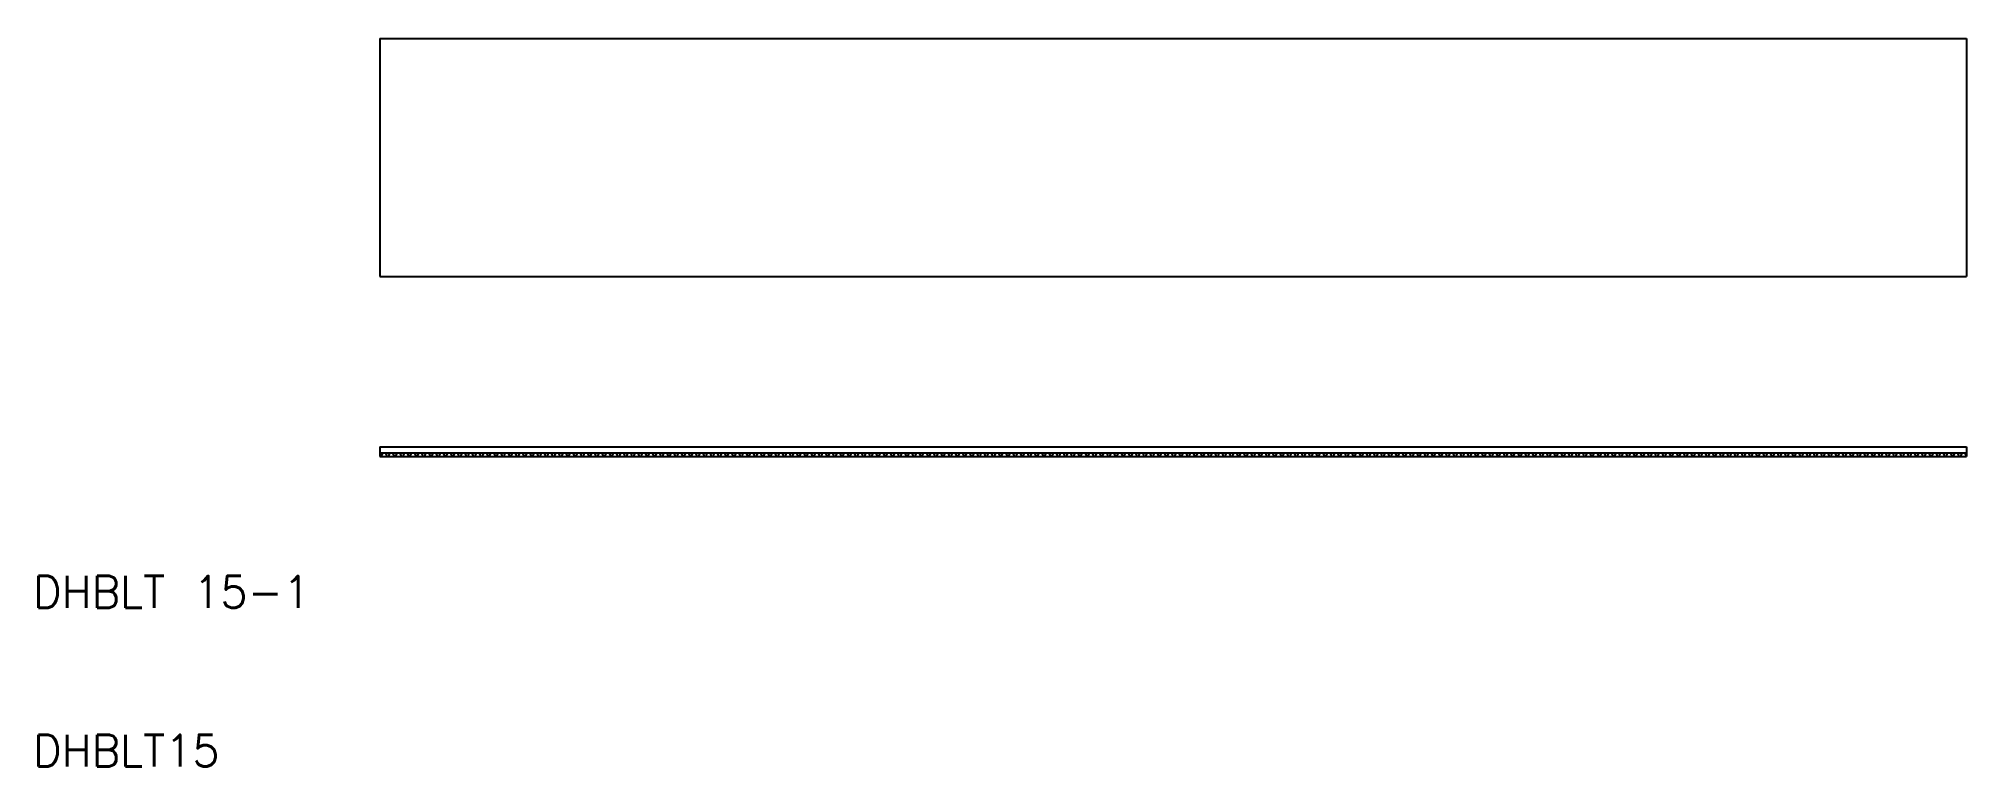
# Model space of a CAD drawing. Extents: x 10 to 132, y 10 to 56.
import ezdxf

# ---------------------------------------------------------------- set-up
doc = ezdxf.new("R2010")
doc.units = 0
doc.layers.get('0').update_dxf_attribs({"linetype": 'CONTINUOUS'})
doc.styles.get("Standard").update_dxf_attribs({"font": 'txt.shx', "bigfont": 'extfont.shx'})

msp = doc.modelspace()

# ---------------------------------------------------------------- linework, layer by layer
at = {"color": 7, "linetype": 'CONTINUOUS'}
for p, q in [((31.85, 55.86), (131.85, 55.86)), ((31.85, 55.86), (31.85, 40.86)), ((131.85, 55.86), (131.85, 40.86)), ((31.85, 40.86), (131.85, 40.86)), ((31.85, 30.13), (131.85, 30.13)), ((31.85, 30.13), (31.85, 29.53)), ((31.85, 29.76), (131.85, 29.76)), ((31.85, 29.53), (131.85, 29.53)), ((31.95, 29.53), (32.04, 29.76)), ((32.21, 29.76), (32.29, 29.53)), ((32.41, 29.53), (32.49, 29.76)), ((32.66, 29.76), (32.75, 29.53)), ((32.86, 29.53), (32.95, 29.76)), ((33.12, 29.76), (33.2, 29.53)), ((33.32, 29.53), (33.4, 29.76)), ((33.57, 29.76), (33.65, 29.53)), ((33.77, 29.53), (33.85, 29.76)), ((34.03, 29.76), (34.11, 29.53)), ((34.23, 29.53), (34.31, 29.76)), ((34.48, 29.76), (34.56, 29.53)), ((34.68, 29.53), (34.76, 29.76)), ((34.93, 29.76), (35.02, 29.53)), ((35.13, 29.53), (35.22, 29.76)), ((35.39, 29.76), (35.47, 29.53)), ((35.59, 29.53), (35.67, 29.76)), ((35.84, 29.76), (35.93, 29.53)), ((36.04, 29.53), (36.13, 29.76)), ((36.3, 29.76), (36.38, 29.53)), ((36.5, 29.53), (36.58, 29.76)), ((36.75, 29.76), (36.84, 29.53)), ((36.95, 29.53), (37.04, 29.76)), ((37.21, 29.76), (37.29, 29.53)), ((37.41, 29.53), (37.49, 29.76)), ((37.66, 29.76), (37.74, 29.53)), ((37.86, 29.53), (37.94, 29.76)), ((38.12, 29.76), (38.2, 29.53)), ((38.32, 29.53), (38.4, 29.76)), ((38.57, 29.76), (38.65, 29.53)), ((38.77, 29.53), (38.85, 29.76)), ((39.03, 29.76), (39.11, 29.53)), ((39.23, 29.53), (39.31, 29.76)), ((39.48, 29.76), (39.56, 29.53)), ((39.68, 29.53), (39.76, 29.76)), ((39.93, 29.76), (40.02, 29.53)), ((40.13, 29.53), (40.22, 29.76)), ((40.39, 29.76), (40.47, 29.53)), ((40.59, 29.53), (40.67, 29.76)), ((40.84, 29.76), (40.93, 29.53)), ((41.04, 29.53), (41.13, 29.76)), ((41.3, 29.76), (41.38, 29.53)), ((41.5, 29.53), (41.58, 29.76)), ((41.75, 29.76), (41.84, 29.53)), ((41.95, 29.53), (42.04, 29.76)), ((42.21, 29.76), (42.29, 29.53)), ((42.41, 29.53), (42.49, 29.76)), ((42.66, 29.76), (42.74, 29.53)), ((42.86, 29.53), (42.94, 29.76)), ((43.12, 29.76), (43.2, 29.53)), ((43.32, 29.53), (43.4, 29.76)), ((43.57, 29.76), (43.65, 29.53)), ((43.77, 29.53), (43.85, 29.76)), ((44.02, 29.76), (44.11, 29.53)), ((44.22, 29.53), (44.31, 29.76)), ((44.48, 29.76), (44.56, 29.53)), ((44.68, 29.53), (44.76, 29.76)), ((44.93, 29.76), (45.02, 29.53)), ((45.13, 29.53), (45.22, 29.76)), ((45.39, 29.76), (45.47, 29.53)), ((45.59, 29.53), (45.67, 29.76)), ((45.84, 29.76), (45.93, 29.53)), ((46.04, 29.53), (46.13, 29.76)), ((46.3, 29.76), (46.38, 29.53)), ((46.5, 29.53), (46.58, 29.76)), ((46.75, 29.76), (46.83, 29.53)), ((46.95, 29.53), (47.03, 29.76)), ((47.21, 29.76), (47.29, 29.53)), ((47.41, 29.53), (47.49, 29.76)), ((47.66, 29.76), (47.74, 29.53)), ((47.86, 29.53), (47.94, 29.76)), ((48.12, 29.76), (48.2, 29.53)), ((48.32, 29.53), (48.4, 29.76)), ((48.57, 29.76), (48.65, 29.53)), ((48.77, 29.53), (48.85, 29.76)), ((49.02, 29.76), (49.11, 29.53)), ((49.22, 29.53), (49.31, 29.76)), ((49.48, 29.76), (49.56, 29.53)), ((49.68, 29.53), (49.76, 29.76)), ((49.93, 29.76), (50.02, 29.53)), ((50.13, 29.53), (50.22, 29.76)), ((50.39, 29.76), (50.47, 29.53)), ((50.59, 29.53), (50.67, 29.76)), ((50.84, 29.76), (50.93, 29.53)), ((51.04, 29.53), (51.13, 29.76)), ((51.3, 29.76), (51.38, 29.53)), ((51.5, 29.53), (51.58, 29.76)), ((51.75, 29.76), (51.83, 29.53)), ((51.95, 29.53), (52.03, 29.76)), ((52.21, 29.76), (52.29, 29.53)), ((52.41, 29.53), (52.49, 29.76)), ((52.66, 29.76), (52.74, 29.53)), ((52.86, 29.53), (52.94, 29.76)), ((53.12, 29.76), (53.2, 29.53)), ((53.32, 29.53), (53.4, 29.76)), ((53.57, 29.76), (53.65, 29.53)), ((53.77, 29.53), (53.85, 29.76)), ((54.02, 29.76), (54.11, 29.53)), ((54.22, 29.53), (54.31, 29.76)), ((54.48, 29.76), (54.56, 29.53)), ((54.68, 29.53), (54.76, 29.76)), ((54.93, 29.76), (55.02, 29.53)), ((55.13, 29.53), (55.22, 29.76)), ((55.39, 29.76), (55.47, 29.53)), ((55.59, 29.53), (55.67, 29.76)), ((55.84, 29.76), (55.93, 29.53)), ((56.04, 29.53), (56.13, 29.76)), ((56.3, 29.76), (56.38, 29.53)), ((56.5, 29.53), (56.58, 29.76)), ((56.75, 29.76), (56.83, 29.53)), ((56.95, 29.53), (57.03, 29.76)), ((57.21, 29.76), (57.29, 29.53)), ((57.41, 29.53), (57.49, 29.76)), ((57.66, 29.76), (57.74, 29.53)), ((57.86, 29.53), (57.94, 29.76)), ((58.11, 29.76), (58.2, 29.53)), ((58.31, 29.53), (58.4, 29.76)), ((58.57, 29.76), (58.65, 29.53)), ((58.77, 29.53), (58.85, 29.76)), ((59.02, 29.76), (59.11, 29.53)), ((59.22, 29.53), (59.31, 29.76)), ((59.48, 29.76), (59.56, 29.53)), ((59.68, 29.53), (59.76, 29.76)), ((59.93, 29.76), (60.02, 29.53)), ((60.13, 29.53), (60.22, 29.76)), ((60.39, 29.76), (60.47, 29.53)), ((60.59, 29.53), (60.67, 29.76)), ((60.84, 29.76), (60.92, 29.53)), ((61.04, 29.53), (61.12, 29.76)), ((61.3, 29.76), (61.38, 29.53)), ((61.5, 29.53), (61.58, 29.76)), ((61.75, 29.76), (61.83, 29.53)), ((61.95, 29.53), (62.03, 29.76)), ((62.21, 29.76), (62.29, 29.53)), ((62.41, 29.53), (62.49, 29.76)), ((62.66, 29.76), (62.74, 29.53)), ((62.86, 29.53), (62.94, 29.76)), ((63.11, 29.76), (63.2, 29.53)), ((63.31, 29.53), (63.4, 29.76)), ((63.57, 29.76), (63.65, 29.53)), ((63.77, 29.53), (63.85, 29.76)), ((64.02, 29.76), (64.11, 29.53)), ((64.22, 29.53), (64.31, 29.76)), ((64.48, 29.76), (64.56, 29.53)), ((64.68, 29.53), (64.76, 29.76)), ((64.93, 29.76), (65.02, 29.53)), ((65.13, 29.53), (65.22, 29.76)), ((65.39, 29.76), (65.47, 29.53)), ((65.59, 29.53), (65.67, 29.76)), ((65.84, 29.76), (65.92, 29.53)), ((66.04, 29.53), (66.12, 29.76)), ((66.3, 29.76), (66.38, 29.53)), ((66.5, 29.53), (66.58, 29.76)), ((66.75, 29.76), (66.83, 29.53)), ((66.95, 29.53), (67.03, 29.76)), ((67.21, 29.76), (67.29, 29.53)), ((67.4, 29.53), (67.49, 29.76)), ((67.66, 29.76), (67.74, 29.53)), ((67.86, 29.53), (67.94, 29.76)), ((68.11, 29.76), (68.2, 29.53)), ((68.31, 29.53), (68.4, 29.76)), ((68.57, 29.76), (68.65, 29.53)), ((68.77, 29.53), (68.85, 29.76)), ((69.02, 29.76), (69.11, 29.53)), ((69.22, 29.53), (69.31, 29.76)), ((69.48, 29.76), (69.56, 29.53)), ((69.68, 29.53), (69.76, 29.76)), ((69.93, 29.76), (70.01, 29.53)), ((70.13, 29.53), (70.21, 29.76)), ((70.39, 29.76), (70.47, 29.53)), ((70.59, 29.53), (70.67, 29.76)), ((70.84, 29.76), (70.92, 29.53)), ((71.04, 29.53), (71.12, 29.76)), ((71.3, 29.76), (71.38, 29.53)), ((71.5, 29.53), (71.58, 29.76)), ((71.75, 29.76), (71.83, 29.53)), ((71.95, 29.53), (72.03, 29.76)), ((72.2, 29.76), (72.29, 29.53)), ((72.4, 29.53), (72.49, 29.76)), ((72.66, 29.76), (72.74, 29.53)), ((72.86, 29.53), (72.94, 29.76)), ((73.11, 29.76), (73.2, 29.53)), ((73.31, 29.53), (73.4, 29.76)), ((73.57, 29.76), (73.65, 29.53)), ((73.77, 29.53), (73.85, 29.76)), ((74.02, 29.76), (74.11, 29.53)), ((74.22, 29.53), (74.31, 29.76)), ((74.48, 29.76), (74.56, 29.53)), ((74.68, 29.53), (74.76, 29.76)), ((74.93, 29.76), (75.01, 29.53)), ((75.13, 29.53), (75.21, 29.76)), ((75.39, 29.76), (75.47, 29.53)), ((75.59, 29.53), (75.67, 29.76)), ((75.84, 29.76), (75.92, 29.53)), ((76.04, 29.53), (76.12, 29.76)), ((76.3, 29.76), (76.38, 29.53)), ((76.5, 29.53), (76.58, 29.76)), ((76.75, 29.76), (76.83, 29.53)), ((76.95, 29.53), (77.03, 29.76)), ((77.2, 29.76), (77.29, 29.53)), ((77.4, 29.53), (77.49, 29.76)), ((77.66, 29.76), (77.74, 29.53)), ((77.86, 29.53), (77.94, 29.76)), ((78.11, 29.76), (78.2, 29.53)), ((78.31, 29.53), (78.4, 29.76)), ((78.57, 29.76), (78.65, 29.53)), ((78.77, 29.53), (78.85, 29.76)), ((79.02, 29.76), (79.11, 29.53)), ((79.22, 29.53), (79.31, 29.76)), ((79.48, 29.76), (79.56, 29.53)), ((79.68, 29.53), (79.76, 29.76)), ((79.93, 29.76), (80.01, 29.53)), ((80.13, 29.53), (80.21, 29.76)), ((80.39, 29.76), (80.47, 29.53)), ((80.59, 29.53), (80.67, 29.76)), ((80.84, 29.76), (80.92, 29.53)), ((81.04, 29.53), (81.12, 29.76)), ((81.29, 29.76), (81.38, 29.53)), ((81.49, 29.53), (81.58, 29.76)), ((81.75, 29.76), (81.83, 29.53)), ((81.95, 29.53), (82.03, 29.76)), ((82.2, 29.76), (82.29, 29.53)), ((82.4, 29.53), (82.49, 29.76)), ((82.66, 29.76), (82.74, 29.53)), ((82.86, 29.53), (82.94, 29.76)), ((83.11, 29.76), (83.2, 29.53)), ((83.31, 29.53), (83.4, 29.76)), ((83.57, 29.76), (83.65, 29.53)), ((83.77, 29.53), (83.85, 29.76)), ((84.02, 29.76), (84.1, 29.53)), ((84.22, 29.53), (84.3, 29.76)), ((84.48, 29.76), (84.56, 29.53)), ((84.68, 29.53), (84.76, 29.76)), ((84.93, 29.76), (85.01, 29.53)), ((85.13, 29.53), (85.21, 29.76)), ((85.39, 29.76), (85.47, 29.53)), ((85.59, 29.53), (85.67, 29.76)), ((85.84, 29.76), (85.92, 29.53)), ((86.04, 29.53), (86.12, 29.76)), ((86.29, 29.76), (86.38, 29.53)), ((86.49, 29.53), (86.58, 29.76)), ((86.75, 29.76), (86.83, 29.53)), ((86.95, 29.53), (87.03, 29.76)), ((87.2, 29.76), (87.29, 29.53)), ((87.4, 29.53), (87.49, 29.76)), ((87.66, 29.76), (87.74, 29.53)), ((87.86, 29.53), (87.94, 29.76)), ((88.11, 29.76), (88.2, 29.53)), ((88.31, 29.53), (88.4, 29.76)), ((88.57, 29.76), (88.65, 29.53)), ((88.77, 29.53), (88.85, 29.76)), ((89.02, 29.76), (89.1, 29.53)), ((89.22, 29.53), (89.3, 29.76)), ((89.48, 29.76), (89.56, 29.53)), ((89.68, 29.53), (89.76, 29.76)), ((89.93, 29.76), (90.01, 29.53)), ((90.13, 29.53), (90.21, 29.76)), ((90.39, 29.76), (90.47, 29.53)), ((90.59, 29.53), (90.67, 29.76)), ((90.84, 29.76), (90.92, 29.53)), ((91.04, 29.53), (91.12, 29.76)), ((91.29, 29.76), (91.38, 29.53)), ((91.49, 29.53), (91.58, 29.76)), ((91.75, 29.76), (91.83, 29.53)), ((91.95, 29.53), (92.03, 29.76)), ((92.2, 29.76), (92.29, 29.53)), ((92.4, 29.53), (92.49, 29.76)), ((92.66, 29.76), (92.74, 29.53)), ((92.86, 29.53), (92.94, 29.76)), ((93.11, 29.76), (93.19, 29.53)), ((93.31, 29.53), (93.39, 29.76)), ((93.57, 29.76), (93.65, 29.53)), ((93.77, 29.53), (93.85, 29.76)), ((94.02, 29.76), (94.1, 29.53)), ((94.22, 29.53), (94.3, 29.76)), ((94.48, 29.76), (94.56, 29.53)), ((94.68, 29.53), (94.76, 29.76)), ((94.93, 29.76), (95.01, 29.53)), ((95.13, 29.53), (95.21, 29.76)), ((95.38, 29.76), (95.47, 29.53)), ((95.58, 29.53), (95.67, 29.76)), ((95.84, 29.76), (95.92, 29.53)), ((96.04, 29.53), (96.12, 29.76)), ((96.29, 29.76), (96.38, 29.53)), ((96.49, 29.53), (96.58, 29.76)), ((96.75, 29.76), (96.83, 29.53)), ((96.95, 29.53), (97.03, 29.76)), ((97.2, 29.76), (97.29, 29.53)), ((97.4, 29.53), (97.49, 29.76)), ((97.66, 29.76), (97.74, 29.53)), ((97.86, 29.53), (97.94, 29.76)), ((98.11, 29.76), (98.19, 29.53)), ((98.31, 29.53), (98.39, 29.76)), ((98.57, 29.76), (98.65, 29.53)), ((98.77, 29.53), (98.85, 29.76)), ((99.02, 29.76), (99.1, 29.53)), ((99.22, 29.53), (99.3, 29.76)), ((99.48, 29.76), (99.56, 29.53)), ((99.68, 29.53), (99.76, 29.76)), ((99.93, 29.76), (100.01, 29.53)), ((100.13, 29.53), (100.21, 29.76)), ((100.38, 29.76), (100.47, 29.53)), ((100.58, 29.53), (100.67, 29.76)), ((100.84, 29.76), (100.92, 29.53)), ((101.04, 29.53), (101.12, 29.76)), ((101.29, 29.76), (101.38, 29.53)), ((101.49, 29.53), (101.58, 29.76)), ((101.75, 29.76), (101.83, 29.53)), ((101.95, 29.53), (102.03, 29.76)), ((102.2, 29.76), (102.29, 29.53)), ((102.4, 29.53), (102.49, 29.76)), ((102.66, 29.76), (102.74, 29.53)), ((102.86, 29.53), (102.94, 29.76)), ((103.11, 29.76), (103.19, 29.53)), ((103.31, 29.53), (103.39, 29.76)), ((103.57, 29.76), (103.65, 29.53)), ((103.77, 29.53), (103.85, 29.76)), ((104.02, 29.76), (104.1, 29.53)), ((104.22, 29.53), (104.3, 29.76)), ((104.47, 29.76), (104.56, 29.53)), ((104.67, 29.53), (104.76, 29.76)), ((104.93, 29.76), (105.01, 29.53)), ((105.13, 29.53), (105.21, 29.76)), ((105.38, 29.76), (105.47, 29.53)), ((105.58, 29.53), (105.67, 29.76)), ((105.84, 29.76), (105.92, 29.53)), ((106.04, 29.53), (106.12, 29.76)), ((106.29, 29.76), (106.38, 29.53)), ((106.49, 29.53), (106.58, 29.76)), ((106.75, 29.76), (106.83, 29.53)), ((106.95, 29.53), (107.03, 29.76)), ((107.2, 29.76), (107.28, 29.53)), ((107.4, 29.53), (107.48, 29.76)), ((107.66, 29.76), (107.74, 29.53)), ((107.86, 29.53), (107.94, 29.76)), ((108.11, 29.76), (108.19, 29.53)), ((108.31, 29.53), (108.39, 29.76)), ((108.57, 29.76), (108.65, 29.53)), ((108.77, 29.53), (108.85, 29.76)), ((109.02, 29.76), (109.1, 29.53)), ((109.22, 29.53), (109.3, 29.76)), ((109.47, 29.76), (109.56, 29.53)), ((109.67, 29.53), (109.76, 29.76)), ((109.93, 29.76), (110.01, 29.53)), ((110.13, 29.53), (110.21, 29.76)), ((110.38, 29.76), (110.47, 29.53)), ((110.58, 29.53), (110.67, 29.76)), ((110.84, 29.76), (110.92, 29.53)), ((111.04, 29.53), (111.12, 29.76)), ((111.29, 29.76), (111.38, 29.53)), ((111.49, 29.53), (111.58, 29.76)), ((111.75, 29.76), (111.83, 29.53)), ((111.95, 29.53), (112.03, 29.76)), ((112.2, 29.76), (112.28, 29.53)), ((112.4, 29.53), (112.48, 29.76)), ((112.66, 29.76), (112.74, 29.53)), ((112.86, 29.53), (112.94, 29.76)), ((113.11, 29.76), (113.19, 29.53)), ((113.31, 29.53), (113.39, 29.76)), ((113.57, 29.76), (113.65, 29.53)), ((113.77, 29.53), (113.85, 29.76)), ((114.02, 29.76), (114.1, 29.53)), ((114.22, 29.53), (114.3, 29.76)), ((114.47, 29.76), (114.56, 29.53)), ((114.67, 29.53), (114.76, 29.76)), ((114.93, 29.76), (115.01, 29.53)), ((115.13, 29.53), (115.21, 29.76)), ((115.38, 29.76), (115.47, 29.53)), ((115.58, 29.53), (115.67, 29.76)), ((115.84, 29.76), (115.92, 29.53)), ((116.04, 29.53), (116.12, 29.76)), ((116.29, 29.76), (116.37, 29.53)), ((116.49, 29.53), (116.57, 29.76)), ((116.75, 29.76), (116.83, 29.53)), ((116.95, 29.53), (117.03, 29.76)), ((117.2, 29.76), (117.28, 29.53)), ((117.4, 29.53), (117.48, 29.76)), ((117.66, 29.76), (117.74, 29.53)), ((117.86, 29.53), (117.94, 29.76)), ((118.11, 29.76), (118.19, 29.53)), ((118.31, 29.53), (118.39, 29.76)), ((118.56, 29.76), (118.65, 29.53)), ((118.76, 29.53), (118.85, 29.76)), ((119.02, 29.76), (119.1, 29.53)), ((119.22, 29.53), (119.3, 29.76)), ((119.47, 29.76), (119.56, 29.53)), ((119.67, 29.53), (119.76, 29.76)), ((119.93, 29.76), (120.01, 29.53)), ((120.13, 29.53), (120.21, 29.76)), ((120.38, 29.76), (120.47, 29.53)), ((120.58, 29.53), (120.67, 29.76)), ((120.84, 29.76), (120.92, 29.53)), ((121.04, 29.53), (121.12, 29.76)), ((121.29, 29.76), (121.37, 29.53)), ((121.49, 29.53), (121.57, 29.76)), ((121.75, 29.76), (121.83, 29.53)), ((121.95, 29.53), (122.03, 29.76)), ((122.2, 29.76), (122.28, 29.53)), ((122.4, 29.53), (122.48, 29.76)), ((122.66, 29.76), (122.74, 29.53)), ((122.86, 29.53), (122.94, 29.76)), ((123.11, 29.76), (123.19, 29.53)), ((123.31, 29.53), (123.39, 29.76)), ((123.56, 29.76), (123.65, 29.53)), ((123.76, 29.53), (123.85, 29.76)), ((124.02, 29.76), (124.1, 29.53)), ((124.22, 29.53), (124.3, 29.76)), ((124.47, 29.76), (124.56, 29.53)), ((124.67, 29.53), (124.76, 29.76)), ((124.93, 29.76), (125.01, 29.53)), ((125.13, 29.53), (125.21, 29.76)), ((125.38, 29.76), (125.47, 29.53)), ((125.58, 29.53), (125.67, 29.76)), ((125.84, 29.76), (125.92, 29.53)), ((126.04, 29.53), (126.12, 29.76)), ((126.29, 29.76), (126.37, 29.53)), ((126.49, 29.53), (126.57, 29.76)), ((126.75, 29.76), (126.83, 29.53)), ((126.95, 29.53), (127.03, 29.76)), ((127.2, 29.76), (127.28, 29.53)), ((127.4, 29.53), (127.48, 29.76)), ((127.65, 29.76), (127.74, 29.53)), ((127.85, 29.53), (127.94, 29.76)), ((128.11, 29.76), (128.19, 29.53)), ((128.31, 29.53), (128.39, 29.76)), ((128.56, 29.76), (128.65, 29.53)), ((128.76, 29.53), (128.85, 29.76)), ((129.02, 29.76), (129.1, 29.53)), ((129.22, 29.53), (129.3, 29.76)), ((129.47, 29.76), (129.56, 29.53)), ((129.67, 29.53), (129.76, 29.76)), ((129.93, 29.76), (130.01, 29.53)), ((130.13, 29.53), (130.21, 29.76)), ((130.38, 29.76), (130.46, 29.53)), ((130.58, 29.53), (130.66, 29.76)), ((130.84, 29.76), (130.92, 29.53)), ((131.04, 29.53), (131.12, 29.76)), ((131.29, 29.76), (131.37, 29.53)), ((131.49, 29.53), (131.57, 29.76)), ((131.75, 29.76), (131.83, 29.53)), ((131.85, 30.13), (131.85, 29.53))]:
    msp.add_line(p, q, dxfattribs=at)

# ---------------------------------------------------------------- texts
for s, p in [('DHBLT 15-1', (10, 20)), ('DHBLT15', (10, 10))]:
    msp.add_text(s, height=2, dxfattribs=at).set_placement(p)

doc.saveas('drawing.dxf')
